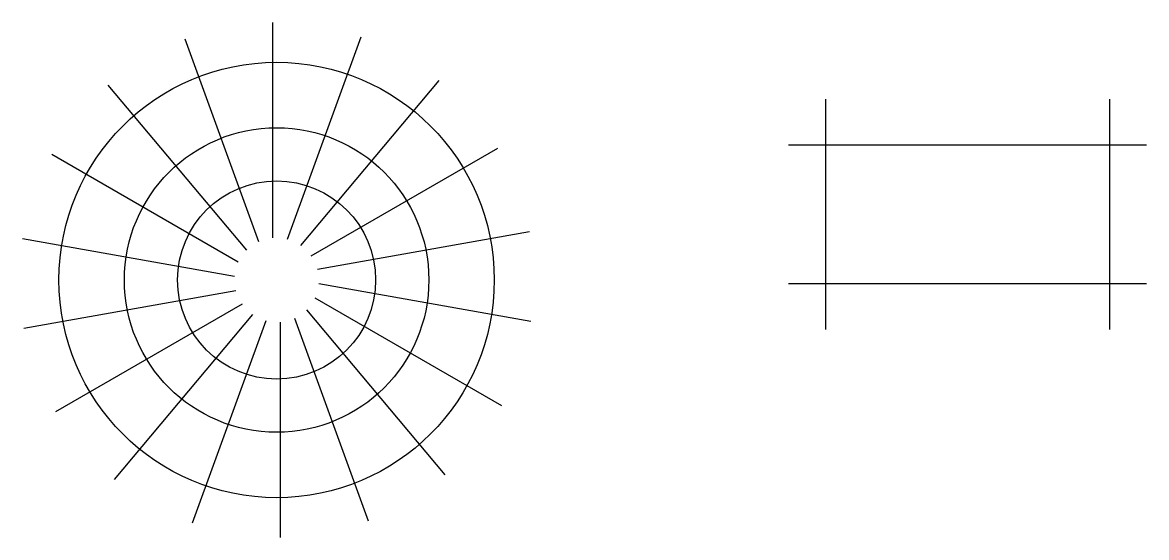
# Model space of a CAD drawing. Header units: millimetres. Extents: x 217 to 703, y 58 to 281.
import ezdxf

# ---------------------------------------------------------------- set-up
doc = ezdxf.new("R2010")
doc.units = ezdxf.units.MM

msp = doc.modelspace()

# ---------------------------------------------------------------- linework, layer by layer
for p, q in [((325.44, 187.83), (325.44, 280.95)), ((319.31, 186.19), (287.47, 273.68)), ((331.76, 187.28), (363.6, 274.78)), ((314.12, 182.54), (254.27, 253.87)), ((337.51, 184.61), (397.36, 255.94)), ((564.45, 247.8), (564.45, 148.27)), ((687.14, 247.8), (687.14, 148.27)), ((310.48, 177.34), (229.85, 223.9)), ((342, 180.13), (422.64, 226.68)), ((548.38, 228), (703.22, 228)), ((344.68, 174.38), (436.38, 190.55)), ((308.85, 171.21), (217.15, 187.38)), ((345.24, 168.06), (436.94, 151.89)), ((548.38, 168.07), (703.22, 168.07)), ((309.41, 164.9), (217.71, 148.73)), ((343.61, 161.93), (424.24, 115.38)), ((312.09, 159.15), (231.45, 112.59)), ((339.97, 156.73), (399.82, 85.4)), ((316.58, 154.67), (256.73, 83.34)), ((322.33, 151.99), (290.49, 64.49)), ((328.65, 151.44), (328.65, 58.33)), ((334.78, 153.09), (366.63, 65.59))]:
    msp.add_line(p, q)
for radius in [94.11, 65.82, 42.81]:
    msp.add_circle((327.05, 169.64), radius)

doc.saveas('drawing.dxf')
